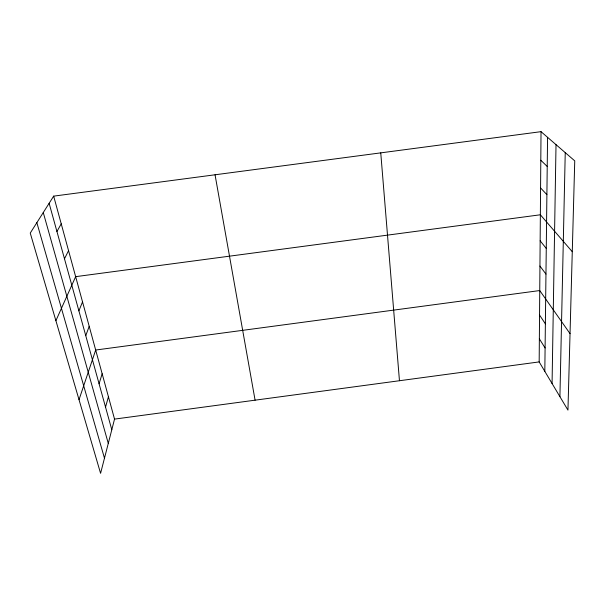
<?xml version="1.0" encoding="UTF-8"?>
<svg xmlns="http://www.w3.org/2000/svg" width="605" height="605" viewBox="0 0 605 605"><rect width="100%" height="100%" fill="white"/><g stroke="black" fill="none" stroke-linecap="round" stroke-linejoin="round"><path stroke-width="0.91" d="M541.029 131.663L574.75 160.862L567.951 410.122L539.168 361.911L541.029 131.663L53.671 196.133L30.25 233.076L100.581 473.337L114.534 419.106L53.671 196.133M544.818 371.372L547.57 137.327M552.07 383.517L556.018 144.64M559.92 396.668L565.244 152.626M105.535 407.112L108.439 396.767M99.076 383.789L102.154 373.754M79.021 399.678L95.681 350.03L539.743 290.551L570.039 333.657M85.759 335.662L89.2 326.307M78.892 310.841L82.53 301.865M55.894 320.68L75.648 276.659L540.356 214.783L572.269 251.703M64.485 258.796L68.554 250.659M56.938 231.496L61.226 223.835M114.534 419.106L539.168 361.911M540.802 160.249L547.222 166.458M540.575 187.943L546.897 194.659M540.152 240.805L546.262 248.436M539.947 266.049L545.96 274.095M539.547 315.046L545.377 323.841M539.358 338.823L545.09 347.966M36.852 222.655L104.476 458.204M43.265 212.544L108.28 443.405M49.126 203.295L111.796 429.747M215.047 174.785L255.083 400.177M380.749 152.868L399.459 380.726"/></g></svg>
